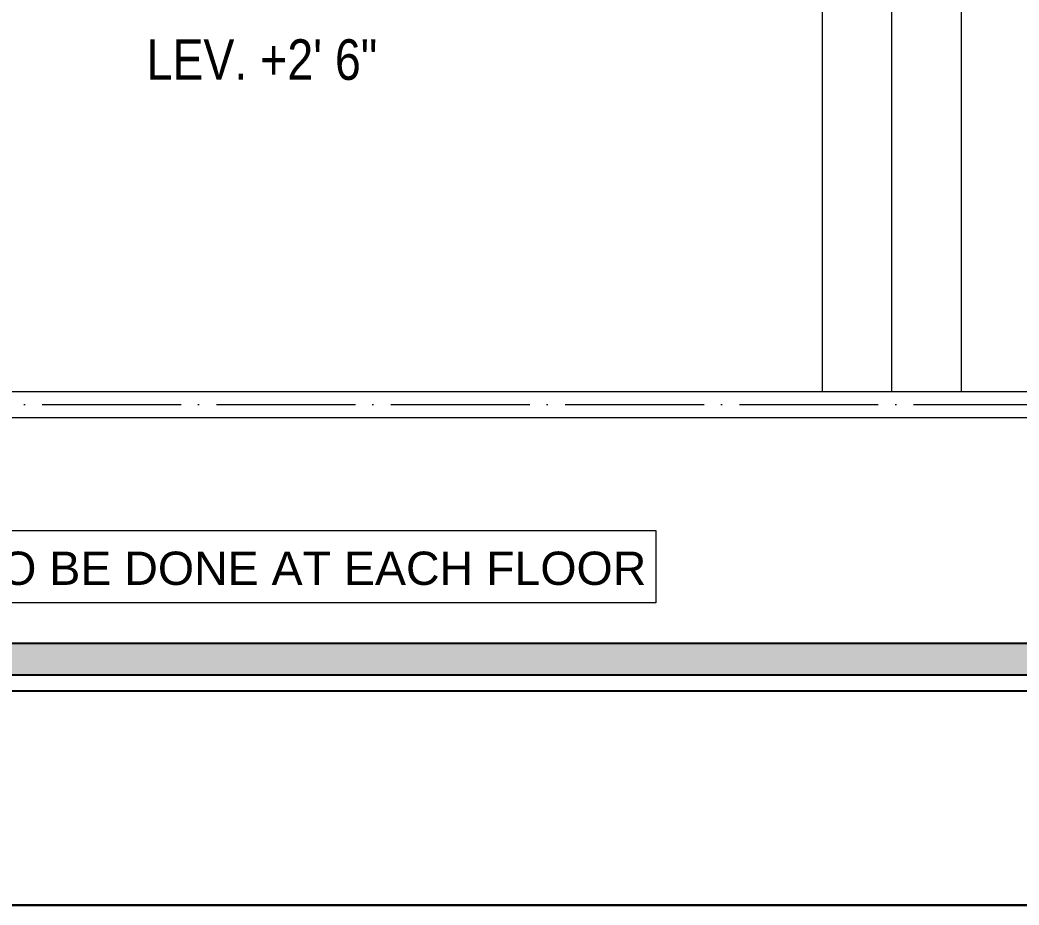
# Model space of a CAD drawing. Header units: millimetres. Extents: x 35877 to 3066687, y -650199 to -40525.
# Drawn here: x 150490.6 to 150663.2, y -178459.8 to -178306.9 of the extents above; entities that cross this region are included whole.
import ezdxf

# ---------------------------------------------------------------- set-up
doc = ezdxf.new("R2010")
doc.units = ezdxf.units.MM
doc.header["$MEASUREMENT"] = 0
doc.linetypes.add('ACAD_ISO04W100', pattern=[30, 24, -3, 0, -3])
doc.linetypes.add('DASHED', pattern=[0.75, 0.5, -0.25])
for name, color, linetype, lineweight in [('Electrical', 84, 'Continuous', 30), ('furniture dimensions', 1, 'DASHED', 0), ('GROUND FLOOR', 7, 'Continuous', 9), ('NAME PLATE', 7, 'Continuous', 25), ('XX~SLAB ( BEAM )~ ( DIM )', 7, 'Continuous', 9)]:
    doc.layers.add(name, color=color, linetype=linetype, lineweight=lineweight)
doc.layers.add('GROUND FLOOR  ( Text )', color=251, linetype='Continuous')
doc.styles.add("Cn_BT_0'-0", font='swissc.ttf')
doc.styles.get("Standard").update_dxf_attribs({"font": 'arial.ttf', "height": 6})

# ---------------------------------------------------------------- blocks, each defined once
blk = doc.blocks.new('LAYOUT FILE')
at = {"layer": 'NAME PLATE', "true_color": 0xd39e00}
h = blk.add_hatch(color=42, dxfattribs=at)
h.paths.add_polyline_path([(3346889.83, -513806.18), (3346889.83, -514260.7), (3347535.56, -514260.7), (3347535.56, -513806.18)])
h.paths.add_polyline_path([(3346894.36, -513810.71), (3347531.03, -513810.71), (3347531.03, -514256.17), (3346894.36, -514256.17)], flags=16)
at = {"layer": 'NAME PLATE', "color": 42, "true_color": 0xd39e00}
for points in [[(3346887.56, -513803.91), (3347537.83, -513803.91), (3347537.83, -514262.96), (3346887.56, -514262.96)], [(3346889.83, -513806.18), (3347535.56, -513806.18), (3347535.56, -514260.7), (3346889.83, -514260.7)], [(3346894.36, -513810.71), (3347531.03, -513810.71), (3347531.03, -514256.17), (3346894.36, -514256.17)]]:
    blk.add_lwpolyline(points, close=True, dxfattribs=at)

msp = doc.modelspace()

# ---------------------------------------------------------------- linework, layer by layer
at = {"layer": 'furniture dimensions', "color": 18, "linetype": 'Continuous', "lineweight": 0, "ltscale": 10, "true_color": 0x000000, "transparency": 33554687}
msp.add_lwpolyline([(150600.456, -178407.58), (150326.436, -178407.58), (150326.436, -178395.091), (150600.456, -178395.091)], close=True, dxfattribs=at)
at = {"layer": 'GROUND FLOOR', "transparency": 33554687}
for p, q in [((150629.167, -178258.849), (150629.167, -178371.099)), ((150641.167, -178258.849), (150641.167, -178371.099)), ((150653.167, -178258.849), (150653.167, -178371.099)), ((150406.417, -178371.099), (150902.167, -178371.099)), ((150401.917, -178375.599), (150902.167, -178375.599))]:
    msp.add_line(p, q, dxfattribs=at)
at = {"layer": 'GROUND FLOOR', "color": 1, "linetype": 'ACAD_ISO04W100', "transparency": 33554687}
msp.add_lwpolyline([(150902.167, -177910.849), (150404.167, -177910.849), (150404.167, -178373.349), (150902.167, -178373.349)], dxfattribs=at)
at = {"layer": 'XX~SLAB ( BEAM )~ ( DIM )', "color": 3, "lineweight": 30, "transparency": 33554687}
msp.add_lwpolyline([(153029.873, -177806.756), (150246.988, -177806.756), (150246.988, -178459.813), (153029.873, -178459.813)], close=True, dxfattribs=at)

# ---------------------------------------------------------------- block references
at = {"layer": 'NAME PLATE', "lineweight": 0, "transparency": 33554687, "xscale": 1.209046105522275, "yscale": 1.209046105522275, "zscale": 1.209046105522275}
msp.add_blockref('LAYOUT FILE', (-3896231.889, 443344.782, 0.126), dxfattribs=at)

# ---------------------------------------------------------------- texts
at = {"layer": 'Electrical', "color": 0, "transparency": 33554687}
msp.add_text('NOTE: WIFI POINT CONNECTION NEED TO BE DONE AT EACH FLOOR', height=5.7509, dxfattribs=at).set_placement((150328.777, -178404.501, -0.131))
at = {"layer": 'GROUND FLOOR  ( Text )', "color": 1, "transparency": 33554687, "insert": (150532.41, -178313.78), "char_height": 7, "attachment_point": 5, "style": "Cn_BT_0'-0"}
msp.add_mtext('LEV. +2\' 6"', dxfattribs=at)

doc.saveas('drawing.dxf')
